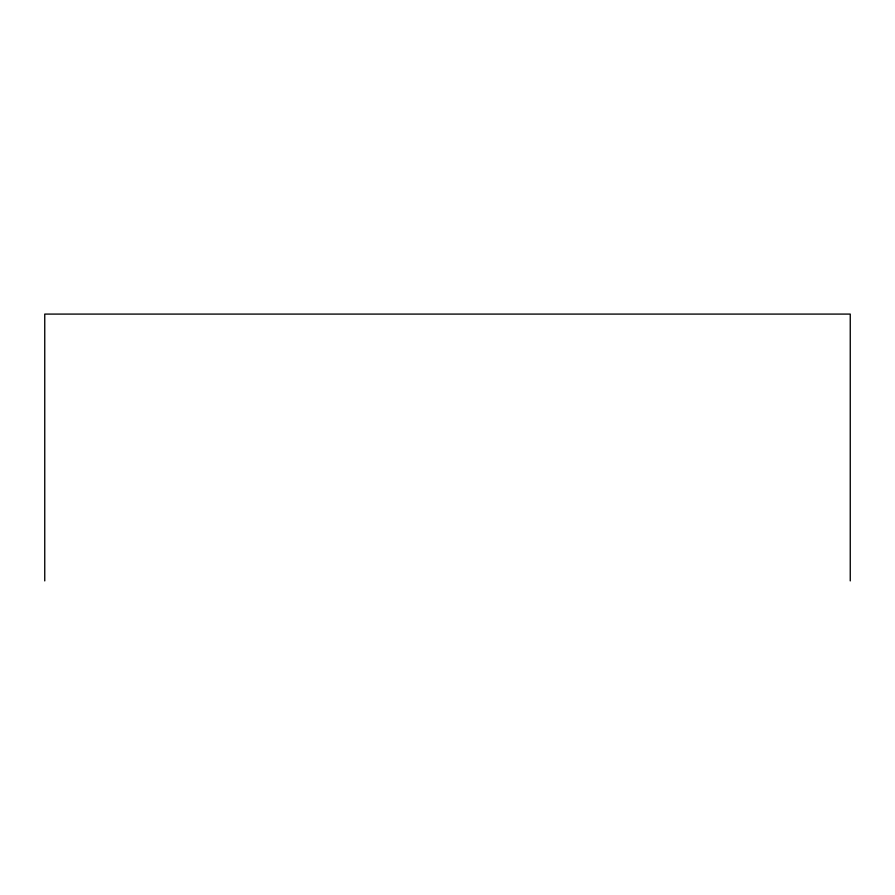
<?xml version="1.0" encoding="UTF-8"?>
<svg xmlns="http://www.w3.org/2000/svg" width="895" height="895" viewBox="0 0 895 895"><rect width="100%" height="100%" fill="white"/><g stroke="black" fill="none" stroke-linecap="round" stroke-linejoin="round"><path stroke-width="1.34" d="M850.25 580.911L850.25 314.089L44.75 314.089L44.75 580.911"/></g></svg>
